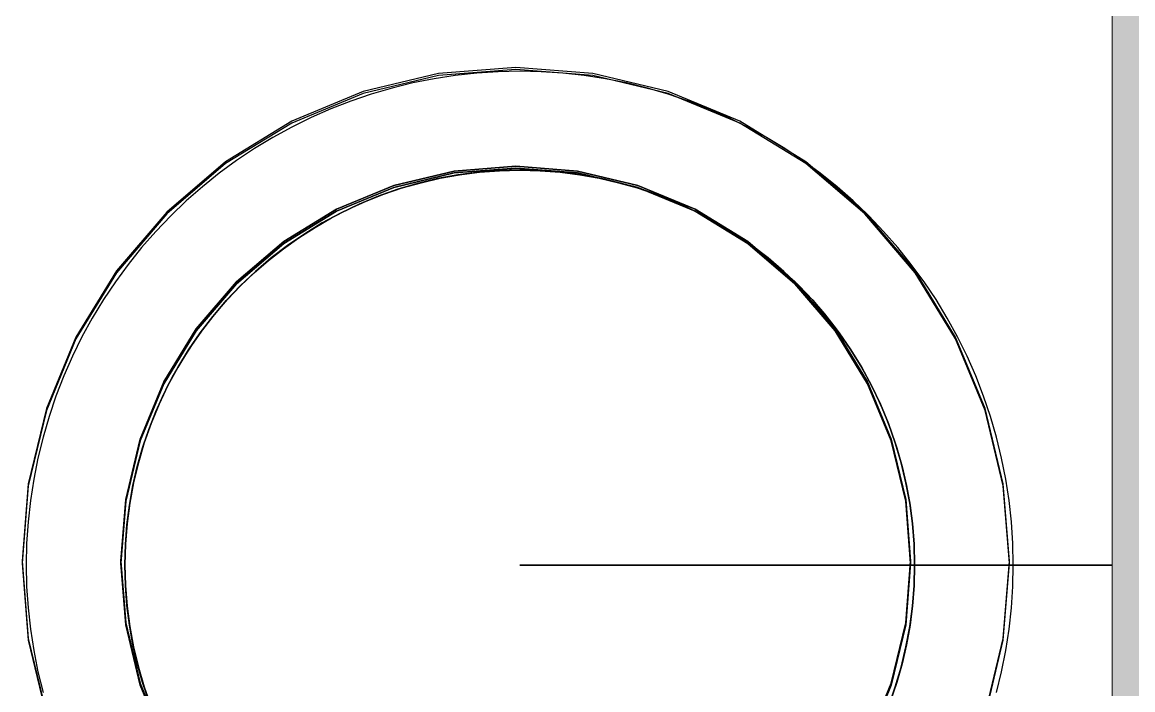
# Model space of a CAD drawing. Header units: millimetres. Extents: x 0 to 59350, y 0 to 29700.
# Drawn here: x 18325.2 to 18381.5, y 18756.8 to 18790.6 of the extents above; entities that cross this region are included whole.
import ezdxf

# ---------------------------------------------------------------- set-up
doc = ezdxf.new("R2010")
doc.units = ezdxf.units.MM
doc.linetypes.add('PUNKT2_S9', pattern=[1, 0, -1])
doc.layers.add('Slab', color=7, linetype='Continuous', lineweight=50)
doc.layers.add('Standard', color=7, linetype='Continuous', lineweight=25)

msp = doc.modelspace()

# ---------------------------------------------------------------- hatches: boundary and pattern name
at = {"layer": 'Standard', "linetype": 'PUNKT2_S9', "lineweight": 18}
h = msp.add_hatch(color=59, dxfattribs=at)
h.paths.add_polyline_path([(18430.408, 15643.116), (18430.408, 16413.116), (18380.408, 16413.116), (18380.408, 15643.116)])
h.paths.add_polyline_path([(18430.408, 17168.116), (18430.408, 17953.116), (18380.408, 17953.116), (18380.408, 17168.116)])
h.paths.add_polyline_path([(18380.408, 18988.116), (18380.408, 18493.116), (18430.408, 18493.116), (18430.408, 18988.116)])
h.paths.add_polyline_path([(18380.408, 16898.116), (18380.408, 16683.116), (18430.408, 16683.116), (18430.408, 16898.116)])

# ---------------------------------------------------------------- linework, layer by layer
at = {"layer": 'Slab', "color": 7, "linetype": 'Continuous', "lineweight": -3}
for p, q in [((18350.207, 18788.32), (18346.296, 18788.012)), ((18350.207, 18788.32), (18346.296, 18788.012)), ((18350.207, 18788.225), (18346.296, 18787.917)), ((18350.207, 18788.225), (18346.296, 18787.917)), ((18349.318, 18788.106), (18348.229, 18788.035)), ((18349.318, 18788.106), (18348.229, 18788.035)), ((18349.318, 18788.106), (18348.229, 18788.035)), ((18349.318, 18788.106), (18348.229, 18788.035)), ((18350.408, 18788.13), (18349.318, 18788.106)), ((18350.408, 18788.13), (18349.318, 18788.106)), ((18350.408, 18788.13), (18349.318, 18788.106)), ((18350.408, 18788.13), (18349.318, 18788.106)), ((18354.117, 18788.012), (18350.207, 18788.32)), ((18354.117, 18788.012), (18350.207, 18788.32)), ((18354.117, 18787.917), (18350.207, 18788.225)), ((18354.117, 18787.917), (18350.207, 18788.225)), ((18351.498, 18788.106), (18350.408, 18788.13)), ((18351.498, 18788.106), (18350.408, 18788.13)), ((18351.498, 18788.106), (18350.408, 18788.13)), ((18351.498, 18788.106), (18350.408, 18788.13)), ((18352.587, 18788.035), (18351.498, 18788.106)), ((18352.587, 18788.035), (18351.498, 18788.106)), ((18352.587, 18788.035), (18351.498, 18788.106)), ((18352.587, 18788.035), (18351.498, 18788.106)), ((18346.296, 18788.012), (18342.481, 18787.096)), ((18346.296, 18788.012), (18342.481, 18787.096)), ((18346.296, 18787.917), (18342.481, 18787.001)), ((18346.296, 18787.917), (18342.481, 18787.001)), ((18344.997, 18787.537), (18343.938, 18787.278)), ((18344.997, 18787.537), (18343.938, 18787.278)), ((18344.997, 18787.537), (18343.938, 18787.278)), ((18344.997, 18787.537), (18343.938, 18787.278)), ((18346.067, 18787.75), (18344.997, 18787.537)), ((18346.067, 18787.75), (18344.997, 18787.537)), ((18346.067, 18787.75), (18344.997, 18787.537)), ((18346.067, 18787.75), (18344.997, 18787.537)), ((18347.145, 18787.916), (18346.067, 18787.75)), ((18347.145, 18787.916), (18346.067, 18787.75)), ((18347.145, 18787.916), (18346.067, 18787.75)), ((18347.145, 18787.916), (18346.067, 18787.75)), ((18348.229, 18788.035), (18347.145, 18787.916)), ((18348.229, 18788.035), (18347.145, 18787.916)), ((18348.229, 18788.035), (18347.145, 18787.916)), ((18348.229, 18788.035), (18347.145, 18787.916)), ((18353.671, 18787.916), (18352.587, 18788.035)), ((18353.671, 18787.916), (18352.587, 18788.035)), ((18353.671, 18787.916), (18352.587, 18788.035)), ((18353.671, 18787.916), (18352.587, 18788.035)), ((18354.749, 18787.75), (18353.671, 18787.916)), ((18354.749, 18787.75), (18353.671, 18787.916)), ((18354.749, 18787.75), (18353.671, 18787.916)), ((18354.749, 18787.75), (18353.671, 18787.916)), ((18357.932, 18787.096), (18354.117, 18788.012)), ((18357.932, 18787.096), (18354.117, 18788.012)), ((18357.932, 18787.001), (18354.117, 18787.917)), ((18357.932, 18787.001), (18354.117, 18787.917)), ((18355.819, 18787.537), (18354.749, 18787.75)), ((18355.819, 18787.537), (18354.749, 18787.75)), ((18355.819, 18787.537), (18354.749, 18787.75)), ((18355.819, 18787.537), (18354.749, 18787.75)), ((18356.878, 18787.278), (18355.819, 18787.537)), ((18356.878, 18787.278), (18355.819, 18787.537)), ((18356.878, 18787.278), (18355.819, 18787.537)), ((18356.878, 18787.278), (18355.819, 18787.537)), ((18342.481, 18787.096), (18338.857, 18785.595)), ((18342.481, 18787.096), (18338.857, 18785.595)), ((18342.481, 18787.001), (18338.857, 18785.5)), ((18342.481, 18787.001), (18338.857, 18785.5)), ((18343.938, 18787.278), (18342.89, 18786.973)), ((18343.938, 18787.278), (18342.89, 18786.973)), ((18343.938, 18787.278), (18342.89, 18786.973)), ((18343.938, 18787.278), (18342.89, 18786.973)), ((18357.926, 18786.973), (18356.878, 18787.278)), ((18357.926, 18786.973), (18356.878, 18787.278)), ((18357.926, 18786.973), (18356.878, 18787.278)), ((18357.926, 18786.973), (18356.878, 18787.278)), ((18361.556, 18785.595), (18357.932, 18787.096)), ((18361.556, 18785.595), (18357.932, 18787.096)), ((18361.556, 18785.5), (18357.932, 18787.001)), ((18361.556, 18785.5), (18357.932, 18787.001)), ((18341.857, 18786.622), (18340.841, 18786.227)), ((18341.857, 18786.622), (18340.841, 18786.227)), ((18341.857, 18786.622), (18340.841, 18786.227)), ((18341.857, 18786.622), (18340.841, 18786.227)), ((18342.89, 18786.973), (18341.857, 18786.622)), ((18342.89, 18786.973), (18341.857, 18786.622)), ((18342.89, 18786.973), (18341.857, 18786.622)), ((18342.89, 18786.973), (18341.857, 18786.622)), ((18358.959, 18786.622), (18357.926, 18786.973)), ((18358.959, 18786.622), (18357.926, 18786.973)), ((18358.959, 18786.622), (18357.926, 18786.973)), ((18358.959, 18786.622), (18357.926, 18786.973)), ((18359.975, 18786.227), (18358.959, 18786.622)), ((18359.975, 18786.227), (18358.959, 18786.622)), ((18359.975, 18786.227), (18358.959, 18786.622)), ((18359.975, 18786.227), (18358.959, 18786.622)), ((18340.841, 18786.227), (18339.843, 18785.788)), ((18340.841, 18786.227), (18339.843, 18785.788)), ((18340.841, 18786.227), (18339.843, 18785.788)), ((18340.841, 18786.227), (18339.843, 18785.788)), ((18360.973, 18785.788), (18359.975, 18786.227)), ((18360.973, 18785.788), (18359.975, 18786.227)), ((18360.973, 18785.788), (18359.975, 18786.227)), ((18360.973, 18785.788), (18359.975, 18786.227)), ((18338.857, 18785.595), (18335.512, 18783.545)), ((18338.857, 18785.595), (18335.512, 18783.545)), ((18338.857, 18785.5), (18335.512, 18783.45)), ((18338.857, 18785.5), (18335.512, 18783.45)), ((18338.864, 18785.305), (18337.908, 18784.781)), ((18338.864, 18785.305), (18337.908, 18784.781)), ((18338.864, 18785.305), (18337.908, 18784.781)), ((18338.864, 18785.305), (18337.908, 18784.781)), ((18339.843, 18785.788), (18338.864, 18785.305)), ((18339.843, 18785.788), (18338.864, 18785.305)), ((18339.843, 18785.788), (18338.864, 18785.305)), ((18339.843, 18785.788), (18338.864, 18785.305)), ((18361.952, 18785.305), (18360.973, 18785.788)), ((18361.952, 18785.305), (18360.973, 18785.788)), ((18361.952, 18785.305), (18360.973, 18785.788)), ((18361.952, 18785.305), (18360.973, 18785.788)), ((18364.901, 18783.545), (18361.556, 18785.595)), ((18364.901, 18783.545), (18361.556, 18785.595)), ((18364.901, 18783.45), (18361.556, 18785.5)), ((18364.901, 18783.45), (18361.556, 18785.5)), ((18362.908, 18784.781), (18361.952, 18785.305)), ((18362.908, 18784.781), (18361.952, 18785.305)), ((18362.908, 18784.781), (18361.952, 18785.305)), ((18362.908, 18784.781), (18361.952, 18785.305)), ((18337.908, 18784.781), (18336.976, 18784.215)), ((18337.908, 18784.781), (18336.976, 18784.215)), ((18337.908, 18784.781), (18336.976, 18784.215)), ((18337.908, 18784.781), (18336.976, 18784.215)), ((18363.84, 18784.215), (18362.908, 18784.781)), ((18363.84, 18784.215), (18362.908, 18784.781)), ((18363.84, 18784.215), (18362.908, 18784.781)), ((18363.84, 18784.215), (18362.908, 18784.781)), ((18336.976, 18784.215), (18336.069, 18783.609)), ((18336.976, 18784.215), (18336.069, 18783.609)), ((18336.976, 18784.215), (18336.069, 18783.609)), ((18336.976, 18784.215), (18336.069, 18783.609)), ((18364.747, 18783.609), (18363.84, 18784.215)), ((18364.747, 18783.609), (18363.84, 18784.215)), ((18364.747, 18783.609), (18363.84, 18784.215)), ((18364.747, 18783.609), (18363.84, 18784.215)), ((18336.069, 18783.609), (18335.189, 18782.964)), ((18336.069, 18783.609), (18335.189, 18782.964)), ((18336.069, 18783.609), (18335.189, 18782.964)), ((18336.069, 18783.609), (18335.189, 18782.964)), ((18365.627, 18782.964), (18364.747, 18783.609)), ((18365.627, 18782.964), (18364.747, 18783.609)), ((18365.627, 18782.964), (18364.747, 18783.609)), ((18365.627, 18782.964), (18364.747, 18783.609)), ((18335.512, 18783.545), (18332.529, 18780.997)), ((18335.512, 18783.545), (18332.529, 18780.997)), ((18335.512, 18783.45), (18332.529, 18780.903)), ((18335.512, 18783.45), (18332.529, 18780.903)), ((18344.026, 18782.341), (18347.078, 18783.074)), ((18347.078, 18783.074), (18344.026, 18782.341)), ((18347.078, 18783.074), (18350.207, 18783.32)), ((18350.207, 18783.32), (18347.078, 18783.074)), ((18347.078, 18782.979), (18350.207, 18783.225)), ((18350.207, 18783.225), (18347.078, 18782.979)), ((18348.317, 18783.02), (18349.361, 18783.102)), ((18349.361, 18783.102), (18348.317, 18783.02)), ((18349.361, 18783.102), (18348.317, 18783.02)), ((18348.317, 18783.02), (18349.361, 18783.102)), ((18349.361, 18783.102), (18348.317, 18783.02)), ((18348.317, 18783.02), (18349.361, 18783.102)), ((18349.361, 18783.102), (18350.408, 18783.13)), ((18350.408, 18783.13), (18349.361, 18783.102)), ((18350.408, 18783.13), (18349.361, 18783.102)), ((18349.361, 18783.102), (18350.408, 18783.13)), ((18350.408, 18783.13), (18349.361, 18783.102)), ((18349.361, 18783.102), (18350.408, 18783.13)), ((18350.207, 18783.32), (18353.335, 18783.074)), ((18353.335, 18783.074), (18350.207, 18783.32)), ((18350.207, 18783.225), (18353.335, 18782.979)), ((18353.335, 18782.979), (18350.207, 18783.225)), ((18350.408, 18783.13), (18351.455, 18783.102)), ((18351.455, 18783.102), (18350.408, 18783.13)), ((18351.455, 18783.102), (18350.408, 18783.13)), ((18350.408, 18783.13), (18351.455, 18783.102)), ((18351.455, 18783.102), (18350.408, 18783.13)), ((18350.408, 18783.13), (18351.455, 18783.102)), ((18351.455, 18783.102), (18352.499, 18783.02)), ((18352.499, 18783.02), (18351.455, 18783.102)), ((18352.499, 18783.02), (18351.455, 18783.102)), ((18351.455, 18783.102), (18352.499, 18783.02)), ((18352.499, 18783.02), (18351.455, 18783.102)), ((18351.455, 18783.102), (18352.499, 18783.02)), ((18353.335, 18783.074), (18356.387, 18782.341)), ((18356.387, 18782.341), (18353.335, 18783.074)), ((18367.884, 18780.997), (18364.901, 18783.545)), ((18367.884, 18780.997), (18364.901, 18783.545)), ((18367.884, 18780.903), (18364.901, 18783.45)), ((18367.884, 18780.903), (18364.901, 18783.45)), ((18335.189, 18782.964), (18334.338, 18782.281)), ((18335.189, 18782.964), (18334.338, 18782.281)), ((18335.189, 18782.964), (18334.338, 18782.281)), ((18335.189, 18782.964), (18334.338, 18782.281)), ((18344.026, 18782.246), (18347.078, 18782.979)), ((18347.078, 18782.979), (18344.026, 18782.246)), ((18345.232, 18782.448), (18346.25, 18782.693)), ((18346.25, 18782.693), (18345.232, 18782.448)), ((18346.25, 18782.693), (18345.232, 18782.448)), ((18345.232, 18782.448), (18346.25, 18782.693)), ((18346.25, 18782.693), (18345.232, 18782.448)), ((18345.232, 18782.448), (18346.25, 18782.693)), ((18346.25, 18782.693), (18347.279, 18782.884)), ((18347.279, 18782.884), (18346.25, 18782.693)), ((18347.279, 18782.884), (18346.25, 18782.693)), ((18346.25, 18782.693), (18347.279, 18782.884)), ((18347.279, 18782.884), (18346.25, 18782.693)), ((18346.25, 18782.693), (18347.279, 18782.884)), ((18347.279, 18782.884), (18348.317, 18783.02)), ((18348.317, 18783.02), (18347.279, 18782.884)), ((18348.317, 18783.02), (18347.279, 18782.884)), ((18347.279, 18782.884), (18348.317, 18783.02)), ((18348.317, 18783.02), (18347.279, 18782.884)), ((18347.279, 18782.884), (18348.317, 18783.02)), ((18352.499, 18783.02), (18353.537, 18782.884)), ((18353.537, 18782.884), (18352.499, 18783.02)), ((18353.537, 18782.884), (18352.499, 18783.02)), ((18352.499, 18783.02), (18353.537, 18782.884)), ((18353.537, 18782.884), (18352.499, 18783.02)), ((18352.499, 18783.02), (18353.537, 18782.884)), ((18353.335, 18782.979), (18356.387, 18782.246)), ((18356.387, 18782.246), (18353.335, 18782.979)), ((18353.537, 18782.884), (18354.566, 18782.693)), ((18354.566, 18782.693), (18353.537, 18782.884)), ((18354.566, 18782.693), (18353.537, 18782.884)), ((18353.537, 18782.884), (18354.566, 18782.693)), ((18354.566, 18782.693), (18353.537, 18782.884)), ((18353.537, 18782.884), (18354.566, 18782.693)), ((18354.566, 18782.693), (18355.584, 18782.448)), ((18355.584, 18782.448), (18354.566, 18782.693)), ((18355.584, 18782.448), (18354.566, 18782.693)), ((18354.566, 18782.693), (18355.584, 18782.448)), ((18355.584, 18782.448), (18354.566, 18782.693)), ((18354.566, 18782.693), (18355.584, 18782.448)), ((18366.478, 18782.281), (18365.627, 18782.964)), ((18366.478, 18782.281), (18365.627, 18782.964)), ((18366.478, 18782.281), (18365.627, 18782.964)), ((18366.478, 18782.281), (18365.627, 18782.964)), ((18334.338, 18782.281), (18333.518, 18781.562)), ((18334.338, 18782.281), (18333.518, 18781.562)), ((18334.338, 18782.281), (18333.518, 18781.562)), ((18334.338, 18782.281), (18333.518, 18781.562)), ((18341.127, 18781.14), (18344.026, 18782.341)), ((18344.026, 18782.341), (18341.127, 18781.14)), ((18341.127, 18781.045), (18344.026, 18782.246)), ((18344.026, 18782.246), (18341.127, 18781.045)), ((18343.241, 18781.802), (18344.228, 18782.151)), ((18344.228, 18782.151), (18343.241, 18781.802)), ((18344.228, 18782.151), (18343.241, 18781.802)), ((18343.241, 18781.802), (18344.228, 18782.151)), ((18344.228, 18782.151), (18343.241, 18781.802)), ((18343.241, 18781.802), (18344.228, 18782.151)), ((18344.228, 18782.151), (18345.232, 18782.448)), ((18345.232, 18782.448), (18344.228, 18782.151)), ((18345.232, 18782.448), (18344.228, 18782.151)), ((18344.228, 18782.151), (18345.232, 18782.448)), ((18345.232, 18782.448), (18344.228, 18782.151)), ((18344.228, 18782.151), (18345.232, 18782.448)), ((18355.584, 18782.448), (18356.588, 18782.151)), ((18356.588, 18782.151), (18355.584, 18782.448)), ((18356.588, 18782.151), (18355.584, 18782.448)), ((18355.584, 18782.448), (18356.588, 18782.151)), ((18356.588, 18782.151), (18355.584, 18782.448)), ((18355.584, 18782.448), (18356.588, 18782.151)), ((18356.387, 18782.341), (18359.286, 18781.14)), ((18359.286, 18781.14), (18356.387, 18782.341)), ((18356.387, 18782.246), (18359.286, 18781.045)), ((18359.286, 18781.045), (18356.387, 18782.246)), ((18356.588, 18782.151), (18357.575, 18781.802)), ((18357.575, 18781.802), (18356.588, 18782.151)), ((18357.575, 18781.802), (18356.588, 18782.151)), ((18356.588, 18782.151), (18357.575, 18781.802)), ((18357.575, 18781.802), (18356.588, 18782.151)), ((18356.588, 18782.151), (18357.575, 18781.802)), ((18367.298, 18781.562), (18366.478, 18782.281)), ((18367.298, 18781.562), (18366.478, 18782.281)), ((18367.298, 18781.562), (18366.478, 18782.281)), ((18367.298, 18781.562), (18366.478, 18782.281)), ((18333.518, 18781.562), (18332.73, 18780.808)), ((18333.518, 18781.562), (18332.73, 18780.808)), ((18333.518, 18781.562), (18332.73, 18780.808)), ((18333.518, 18781.562), (18332.73, 18780.808)), ((18341.328, 18780.95), (18342.273, 18781.401)), ((18342.273, 18781.401), (18341.328, 18780.95)), ((18342.273, 18781.401), (18341.328, 18780.95)), ((18341.328, 18780.95), (18342.273, 18781.401)), ((18342.273, 18781.401), (18341.328, 18780.95)), ((18341.328, 18780.95), (18342.273, 18781.401)), ((18342.273, 18781.401), (18343.241, 18781.802)), ((18343.241, 18781.802), (18342.273, 18781.401)), ((18343.241, 18781.802), (18342.273, 18781.401)), ((18342.273, 18781.401), (18343.241, 18781.802)), ((18343.241, 18781.802), (18342.273, 18781.401)), ((18342.273, 18781.401), (18343.241, 18781.802)), ((18357.575, 18781.802), (18358.543, 18781.401)), ((18358.543, 18781.401), (18357.575, 18781.802)), ((18358.543, 18781.401), (18357.575, 18781.802)), ((18357.575, 18781.802), (18358.543, 18781.401)), ((18358.543, 18781.401), (18357.575, 18781.802)), ((18357.575, 18781.802), (18358.543, 18781.401)), ((18358.543, 18781.401), (18359.488, 18780.95)), ((18359.488, 18780.95), (18358.543, 18781.401)), ((18359.488, 18780.95), (18358.543, 18781.401)), ((18358.543, 18781.401), (18359.488, 18780.95)), ((18359.488, 18780.95), (18358.543, 18781.401)), ((18358.543, 18781.401), (18359.488, 18780.95)), ((18368.086, 18780.808), (18367.298, 18781.562)), ((18368.086, 18780.808), (18367.298, 18781.562)), ((18368.086, 18780.808), (18367.298, 18781.562)), ((18368.086, 18780.808), (18367.298, 18781.562)), ((18332.529, 18780.997), (18329.981, 18778.014)), ((18332.529, 18780.997), (18329.981, 18778.014)), ((18332.529, 18780.903), (18329.981, 18777.92)), ((18332.529, 18780.903), (18329.981, 18777.92)), ((18332.73, 18780.808), (18331.976, 18780.02)), ((18332.73, 18780.808), (18331.976, 18780.02)), ((18332.73, 18780.808), (18331.976, 18780.02)), ((18332.73, 18780.808), (18331.976, 18780.02)), ((18338.451, 18779.5), (18341.127, 18781.14)), ((18341.127, 18781.14), (18338.451, 18779.5)), ((18338.451, 18779.405), (18341.127, 18781.045)), ((18341.127, 18781.045), (18338.451, 18779.405)), ((18340.408, 18780.45), (18341.328, 18780.95)), ((18341.328, 18780.95), (18340.408, 18780.45)), ((18341.328, 18780.95), (18340.408, 18780.45)), ((18340.408, 18780.45), (18341.328, 18780.95)), ((18341.328, 18780.95), (18340.408, 18780.45)), ((18340.408, 18780.45), (18341.328, 18780.95)), ((18359.286, 18781.14), (18361.962, 18779.5)), ((18361.962, 18779.5), (18359.286, 18781.14)), ((18359.286, 18781.045), (18361.962, 18779.405)), ((18361.962, 18779.405), (18359.286, 18781.045)), ((18359.488, 18780.95), (18360.408, 18780.45)), ((18360.408, 18780.45), (18359.488, 18780.95)), ((18360.408, 18780.45), (18359.488, 18780.95)), ((18359.488, 18780.95), (18360.408, 18780.45)), ((18360.408, 18780.45), (18359.488, 18780.95)), ((18359.488, 18780.95), (18360.408, 18780.45)), ((18370.432, 18778.014), (18367.884, 18780.997)), ((18370.432, 18778.014), (18367.884, 18780.997)), ((18370.432, 18777.92), (18367.884, 18780.903)), ((18370.432, 18777.92), (18367.884, 18780.903)), ((18368.84, 18780.02), (18368.086, 18780.808)), ((18368.84, 18780.02), (18368.086, 18780.808)), ((18368.84, 18780.02), (18368.086, 18780.808)), ((18368.84, 18780.02), (18368.086, 18780.808)), ((18339.515, 18779.903), (18340.408, 18780.45)), ((18340.408, 18780.45), (18339.515, 18779.903)), ((18340.408, 18780.45), (18339.515, 18779.903)), ((18339.515, 18779.903), (18340.408, 18780.45)), ((18340.408, 18780.45), (18339.515, 18779.903)), ((18339.515, 18779.903), (18340.408, 18780.45)), ((18360.408, 18780.45), (18361.301, 18779.903)), ((18361.301, 18779.903), (18360.408, 18780.45)), ((18361.301, 18779.903), (18360.408, 18780.45)), ((18360.408, 18780.45), (18361.301, 18779.903)), ((18361.301, 18779.903), (18360.408, 18780.45)), ((18360.408, 18780.45), (18361.301, 18779.903)), ((18331.976, 18780.02), (18331.257, 18779.2)), ((18331.976, 18780.02), (18331.257, 18779.2)), ((18331.976, 18780.02), (18331.257, 18779.2)), ((18331.976, 18780.02), (18331.257, 18779.2)), ((18338.652, 18779.31), (18339.515, 18779.903)), ((18339.515, 18779.903), (18338.652, 18779.31)), ((18339.515, 18779.903), (18338.652, 18779.31)), ((18338.652, 18779.31), (18339.515, 18779.903)), ((18339.515, 18779.903), (18338.652, 18779.31)), ((18338.652, 18779.31), (18339.515, 18779.903)), ((18361.301, 18779.903), (18362.164, 18779.31)), ((18362.164, 18779.31), (18361.301, 18779.903)), ((18362.164, 18779.31), (18361.301, 18779.903)), ((18361.301, 18779.903), (18362.164, 18779.31)), ((18362.164, 18779.31), (18361.301, 18779.903)), ((18361.301, 18779.903), (18362.164, 18779.31)), ((18369.559, 18779.2), (18368.84, 18780.02)), ((18369.559, 18779.2), (18368.84, 18780.02)), ((18369.559, 18779.2), (18368.84, 18780.02)), ((18369.559, 18779.2), (18368.84, 18780.02)), ((18331.257, 18779.2), (18330.574, 18778.349)), ((18331.257, 18779.2), (18330.574, 18778.349)), ((18331.257, 18779.2), (18330.574, 18778.349)), ((18331.257, 18779.2), (18330.574, 18778.349)), ((18336.064, 18777.462), (18338.451, 18779.5)), ((18338.451, 18779.5), (18336.064, 18777.462)), ((18336.064, 18777.367), (18338.451, 18779.405)), ((18338.451, 18779.405), (18336.064, 18777.367)), ((18337.822, 18778.673), (18338.652, 18779.31)), ((18338.652, 18779.31), (18337.822, 18778.673)), ((18338.652, 18779.31), (18337.822, 18778.673)), ((18337.822, 18778.673), (18338.652, 18779.31)), ((18338.652, 18779.31), (18337.822, 18778.673)), ((18337.822, 18778.673), (18338.652, 18779.31)), ((18361.962, 18779.5), (18364.349, 18777.462)), ((18364.349, 18777.462), (18361.962, 18779.5)), ((18361.962, 18779.405), (18364.349, 18777.367)), ((18364.349, 18777.367), (18361.962, 18779.405)), ((18362.164, 18779.31), (18362.994, 18778.673)), ((18362.994, 18778.673), (18362.164, 18779.31)), ((18362.994, 18778.673), (18362.164, 18779.31)), ((18362.164, 18779.31), (18362.994, 18778.673)), ((18362.994, 18778.673), (18362.164, 18779.31)), ((18362.164, 18779.31), (18362.994, 18778.673)), ((18370.242, 18778.349), (18369.559, 18779.2)), ((18370.242, 18778.349), (18369.559, 18779.2)), ((18370.242, 18778.349), (18369.559, 18779.2)), ((18370.242, 18778.349), (18369.559, 18779.2)), ((18337.025, 18777.993), (18337.822, 18778.673)), ((18337.822, 18778.673), (18337.025, 18777.993)), ((18337.822, 18778.673), (18337.025, 18777.993)), ((18337.025, 18777.993), (18337.822, 18778.673)), ((18337.822, 18778.673), (18337.025, 18777.993)), ((18337.025, 18777.993), (18337.822, 18778.673)), ((18362.994, 18778.673), (18363.791, 18777.993)), ((18363.791, 18777.993), (18362.994, 18778.673)), ((18363.791, 18777.993), (18362.994, 18778.673)), ((18362.994, 18778.673), (18363.791, 18777.993)), ((18363.791, 18777.993), (18362.994, 18778.673)), ((18362.994, 18778.673), (18363.791, 18777.993)), ((18329.981, 18778.014), (18327.931, 18774.67)), ((18329.981, 18778.014), (18327.931, 18774.67)), ((18330.574, 18778.349), (18329.929, 18777.469)), ((18330.574, 18778.349), (18329.929, 18777.469)), ((18330.574, 18778.349), (18329.929, 18777.469)), ((18330.574, 18778.349), (18329.929, 18777.469)), ((18336.266, 18777.272), (18337.025, 18777.993)), ((18337.025, 18777.993), (18336.266, 18777.272)), ((18337.025, 18777.993), (18336.266, 18777.272)), ((18336.266, 18777.272), (18337.025, 18777.993)), ((18337.025, 18777.993), (18336.266, 18777.272)), ((18336.266, 18777.272), (18337.025, 18777.993)), ((18363.791, 18777.993), (18364.55, 18777.272)), ((18364.55, 18777.272), (18363.791, 18777.993)), ((18364.55, 18777.272), (18363.791, 18777.993)), ((18363.791, 18777.993), (18364.55, 18777.272)), ((18364.55, 18777.272), (18363.791, 18777.993)), ((18363.791, 18777.993), (18364.55, 18777.272)), ((18370.887, 18777.469), (18370.242, 18778.349)), ((18370.887, 18777.469), (18370.242, 18778.349)), ((18370.887, 18777.469), (18370.242, 18778.349)), ((18370.887, 18777.469), (18370.242, 18778.349)), ((18372.482, 18774.67), (18370.432, 18778.014)), ((18372.482, 18774.67), (18370.432, 18778.014)), ((18329.981, 18777.92), (18327.931, 18774.575)), ((18329.981, 18777.92), (18327.931, 18774.575)), ((18329.929, 18777.469), (18329.323, 18776.562)), ((18329.929, 18777.469), (18329.323, 18776.562)), ((18329.929, 18777.469), (18329.323, 18776.562)), ((18329.929, 18777.469), (18329.323, 18776.562)), ((18334.026, 18775.076), (18336.064, 18777.462)), ((18336.064, 18777.462), (18334.026, 18775.076)), ((18364.349, 18777.462), (18366.387, 18775.076)), ((18366.387, 18775.076), (18364.349, 18777.462)), ((18372.482, 18774.575), (18370.432, 18777.92)), ((18372.482, 18774.575), (18370.432, 18777.92)), ((18371.493, 18776.562), (18370.887, 18777.469)), ((18371.493, 18776.562), (18370.887, 18777.469)), ((18371.493, 18776.562), (18370.887, 18777.469)), ((18371.493, 18776.562), (18370.887, 18777.469)), ((18334.026, 18774.981), (18336.064, 18777.367)), ((18336.064, 18777.367), (18334.026, 18774.981)), ((18335.545, 18776.513), (18336.266, 18777.272)), ((18336.266, 18777.272), (18335.545, 18776.513)), ((18336.266, 18777.272), (18335.545, 18776.513)), ((18335.545, 18776.513), (18336.266, 18777.272)), ((18336.266, 18777.272), (18335.545, 18776.513)), ((18335.545, 18776.513), (18336.266, 18777.272)), ((18364.349, 18777.367), (18366.387, 18774.981)), ((18366.387, 18774.981), (18364.349, 18777.367)), ((18364.55, 18777.272), (18365.271, 18776.513)), ((18365.271, 18776.513), (18364.55, 18777.272)), ((18365.271, 18776.513), (18364.55, 18777.272)), ((18364.55, 18777.272), (18365.271, 18776.513)), ((18365.271, 18776.513), (18364.55, 18777.272)), ((18364.55, 18777.272), (18365.271, 18776.513)), ((18329.323, 18776.562), (18328.757, 18775.63)), ((18329.323, 18776.562), (18328.757, 18775.63)), ((18329.323, 18776.562), (18328.757, 18775.63)), ((18329.323, 18776.562), (18328.757, 18775.63)), ((18334.865, 18775.716), (18335.545, 18776.513)), ((18335.545, 18776.513), (18334.865, 18775.716)), ((18335.545, 18776.513), (18334.865, 18775.716)), ((18334.865, 18775.716), (18335.545, 18776.513)), ((18335.545, 18776.513), (18334.865, 18775.716)), ((18334.865, 18775.716), (18335.545, 18776.513)), ((18365.271, 18776.513), (18365.951, 18775.716)), ((18365.951, 18775.716), (18365.271, 18776.513)), ((18365.951, 18775.716), (18365.271, 18776.513)), ((18365.271, 18776.513), (18365.951, 18775.716)), ((18365.951, 18775.716), (18365.271, 18776.513)), ((18365.271, 18776.513), (18365.951, 18775.716)), ((18372.059, 18775.63), (18371.493, 18776.562)), ((18372.059, 18775.63), (18371.493, 18776.562)), ((18372.059, 18775.63), (18371.493, 18776.562)), ((18372.059, 18775.63), (18371.493, 18776.562)), ((18328.757, 18775.63), (18328.233, 18774.674)), ((18328.757, 18775.63), (18328.233, 18774.674)), ((18328.757, 18775.63), (18328.233, 18774.674)), ((18328.757, 18775.63), (18328.233, 18774.674)), ((18334.228, 18774.886), (18334.865, 18775.716)), ((18334.865, 18775.716), (18334.228, 18774.886)), ((18334.865, 18775.716), (18334.228, 18774.886)), ((18334.228, 18774.886), (18334.865, 18775.716)), ((18334.865, 18775.716), (18334.228, 18774.886)), ((18334.228, 18774.886), (18334.865, 18775.716)), ((18365.951, 18775.716), (18366.588, 18774.886)), ((18366.588, 18774.886), (18365.951, 18775.716)), ((18366.588, 18774.886), (18365.951, 18775.716)), ((18365.951, 18775.716), (18366.588, 18774.886)), ((18366.588, 18774.886), (18365.951, 18775.716)), ((18365.951, 18775.716), (18366.588, 18774.886)), ((18372.583, 18774.674), (18372.059, 18775.63)), ((18372.583, 18774.674), (18372.059, 18775.63)), ((18372.583, 18774.674), (18372.059, 18775.63)), ((18372.583, 18774.674), (18372.059, 18775.63)), ((18327.931, 18774.67), (18326.43, 18771.045)), ((18327.931, 18774.67), (18326.43, 18771.045)), ((18328.233, 18774.674), (18327.75, 18773.695)), ((18328.233, 18774.674), (18327.75, 18773.695)), ((18328.233, 18774.674), (18327.75, 18773.695)), ((18328.233, 18774.674), (18327.75, 18773.695)), ((18332.386, 18772.4), (18334.026, 18775.076)), ((18334.026, 18775.076), (18332.386, 18772.4)), ((18332.386, 18772.305), (18334.026, 18774.981)), ((18334.026, 18774.981), (18332.386, 18772.305)), ((18333.635, 18774.023), (18334.228, 18774.886)), ((18334.228, 18774.886), (18333.635, 18774.023)), ((18334.228, 18774.886), (18333.635, 18774.023)), ((18333.635, 18774.023), (18334.228, 18774.886)), ((18334.228, 18774.886), (18333.635, 18774.023)), ((18333.635, 18774.023), (18334.228, 18774.886)), ((18366.387, 18775.076), (18368.027, 18772.4)), ((18368.027, 18772.4), (18366.387, 18775.076)), ((18366.387, 18774.981), (18368.027, 18772.305)), ((18368.027, 18772.305), (18366.387, 18774.981)), ((18366.588, 18774.886), (18367.181, 18774.023)), ((18367.181, 18774.023), (18366.588, 18774.886)), ((18367.181, 18774.023), (18366.588, 18774.886)), ((18366.588, 18774.886), (18367.181, 18774.023)), ((18367.181, 18774.023), (18366.588, 18774.886)), ((18366.588, 18774.886), (18367.181, 18774.023)), ((18373.983, 18771.045), (18372.482, 18774.67)), ((18373.983, 18771.045), (18372.482, 18774.67)), ((18373.066, 18773.695), (18372.583, 18774.674)), ((18373.066, 18773.695), (18372.583, 18774.674)), ((18373.066, 18773.695), (18372.583, 18774.674)), ((18373.066, 18773.695), (18372.583, 18774.674)), ((18327.931, 18774.575), (18326.43, 18770.95)), ((18327.931, 18774.575), (18326.43, 18770.95)), ((18373.983, 18770.95), (18372.482, 18774.575)), ((18373.983, 18770.95), (18372.482, 18774.575)), ((18327.75, 18773.695), (18327.311, 18772.697)), ((18327.75, 18773.695), (18327.311, 18772.697)), ((18327.75, 18773.695), (18327.311, 18772.697)), ((18327.75, 18773.695), (18327.311, 18772.697)), ((18333.087, 18773.13), (18333.635, 18774.023)), ((18333.635, 18774.023), (18333.087, 18773.13)), ((18333.635, 18774.023), (18333.087, 18773.13)), ((18333.087, 18773.13), (18333.635, 18774.023)), ((18333.635, 18774.023), (18333.087, 18773.13)), ((18333.087, 18773.13), (18333.635, 18774.023)), ((18367.181, 18774.023), (18367.729, 18773.13)), ((18367.729, 18773.13), (18367.181, 18774.023)), ((18367.729, 18773.13), (18367.181, 18774.023)), ((18367.181, 18774.023), (18367.729, 18773.13)), ((18367.729, 18773.13), (18367.181, 18774.023)), ((18367.181, 18774.023), (18367.729, 18773.13)), ((18373.505, 18772.697), (18373.066, 18773.695)), ((18373.505, 18772.697), (18373.066, 18773.695)), ((18373.505, 18772.697), (18373.066, 18773.695)), ((18373.505, 18772.697), (18373.066, 18773.695)), ((18332.588, 18772.21), (18333.087, 18773.13)), ((18333.087, 18773.13), (18332.588, 18772.21)), ((18333.087, 18773.13), (18332.588, 18772.21)), ((18332.588, 18772.21), (18333.087, 18773.13)), ((18333.087, 18773.13), (18332.588, 18772.21)), ((18332.588, 18772.21), (18333.087, 18773.13)), ((18367.729, 18773.13), (18368.228, 18772.21)), ((18368.228, 18772.21), (18367.729, 18773.13)), ((18368.228, 18772.21), (18367.729, 18773.13)), ((18367.729, 18773.13), (18368.228, 18772.21)), ((18368.228, 18772.21), (18367.729, 18773.13)), ((18367.729, 18773.13), (18368.228, 18772.21)), ((18327.311, 18772.697), (18326.916, 18771.68)), ((18327.311, 18772.697), (18326.916, 18771.68)), ((18327.311, 18772.697), (18326.916, 18771.68)), ((18327.311, 18772.697), (18326.916, 18771.68)), ((18331.185, 18769.5), (18332.386, 18772.4)), ((18332.386, 18772.4), (18331.185, 18769.5)), ((18368.027, 18772.4), (18369.228, 18769.5)), ((18369.228, 18769.5), (18368.027, 18772.4)), ((18373.9, 18771.68), (18373.505, 18772.697)), ((18373.9, 18771.68), (18373.505, 18772.697)), ((18373.9, 18771.68), (18373.505, 18772.697)), ((18373.9, 18771.68), (18373.505, 18772.697)), ((18331.185, 18769.405), (18332.386, 18772.305)), ((18332.386, 18772.305), (18331.185, 18769.405)), ((18332.137, 18771.265), (18332.588, 18772.21)), ((18332.588, 18772.21), (18332.137, 18771.265)), ((18332.588, 18772.21), (18332.137, 18771.265)), ((18332.137, 18771.265), (18332.588, 18772.21)), ((18332.588, 18772.21), (18332.137, 18771.265)), ((18332.137, 18771.265), (18332.588, 18772.21)), ((18368.027, 18772.305), (18369.228, 18769.405)), ((18369.228, 18769.405), (18368.027, 18772.305)), ((18368.228, 18772.21), (18368.679, 18771.265)), ((18368.679, 18771.265), (18368.228, 18772.21)), ((18368.679, 18771.265), (18368.228, 18772.21)), ((18368.228, 18772.21), (18368.679, 18771.265)), ((18368.679, 18771.265), (18368.228, 18772.21)), ((18368.228, 18772.21), (18368.679, 18771.265)), ((18326.916, 18771.68), (18326.565, 18770.648)), ((18326.916, 18771.68), (18326.565, 18770.648)), ((18326.916, 18771.68), (18326.565, 18770.648)), ((18326.916, 18771.68), (18326.565, 18770.648)), ((18331.736, 18770.297), (18332.137, 18771.265)), ((18332.137, 18771.265), (18331.736, 18770.297)), ((18332.137, 18771.265), (18331.736, 18770.297)), ((18331.736, 18770.297), (18332.137, 18771.265)), ((18332.137, 18771.265), (18331.736, 18770.297)), ((18331.736, 18770.297), (18332.137, 18771.265)), ((18368.679, 18771.265), (18369.08, 18770.297)), ((18369.08, 18770.297), (18368.679, 18771.265)), ((18369.08, 18770.297), (18368.679, 18771.265)), ((18368.679, 18771.265), (18369.08, 18770.297)), ((18369.08, 18770.297), (18368.679, 18771.265)), ((18368.679, 18771.265), (18369.08, 18770.297)), ((18374.251, 18770.648), (18373.9, 18771.68)), ((18374.251, 18770.648), (18373.9, 18771.68)), ((18374.251, 18770.648), (18373.9, 18771.68)), ((18374.251, 18770.648), (18373.9, 18771.68)), ((18326.43, 18771.045), (18325.514, 18767.231)), ((18326.43, 18771.045), (18325.514, 18767.231)), ((18326.43, 18770.95), (18325.514, 18767.136)), ((18326.43, 18770.95), (18325.514, 18767.136)), ((18374.899, 18767.231), (18373.983, 18771.045)), ((18374.899, 18767.231), (18373.983, 18771.045)), ((18374.899, 18767.136), (18373.983, 18770.95)), ((18374.899, 18767.136), (18373.983, 18770.95)), ((18326.565, 18770.648), (18326.26, 18769.6)), ((18326.565, 18770.648), (18326.26, 18769.6)), ((18326.565, 18770.648), (18326.26, 18769.6)), ((18326.565, 18770.648), (18326.26, 18769.6)), ((18331.387, 18769.31), (18331.736, 18770.297)), ((18331.736, 18770.297), (18331.387, 18769.31)), ((18331.736, 18770.297), (18331.387, 18769.31)), ((18331.387, 18769.31), (18331.736, 18770.297)), ((18331.736, 18770.297), (18331.387, 18769.31)), ((18331.387, 18769.31), (18331.736, 18770.297)), ((18369.08, 18770.297), (18369.429, 18769.31)), ((18369.429, 18769.31), (18369.08, 18770.297)), ((18369.429, 18769.31), (18369.08, 18770.297)), ((18369.08, 18770.297), (18369.429, 18769.31)), ((18369.429, 18769.31), (18369.08, 18770.297)), ((18369.08, 18770.297), (18369.429, 18769.31)), ((18374.556, 18769.6), (18374.251, 18770.648)), ((18374.556, 18769.6), (18374.251, 18770.648)), ((18374.556, 18769.6), (18374.251, 18770.648)), ((18374.556, 18769.6), (18374.251, 18770.648)), ((18326.26, 18769.6), (18326.001, 18768.541)), ((18326.26, 18769.6), (18326.001, 18768.541)), ((18326.26, 18769.6), (18326.001, 18768.541)), ((18326.26, 18769.6), (18326.001, 18768.541)), ((18374.815, 18768.541), (18374.556, 18769.6)), ((18374.815, 18768.541), (18374.556, 18769.6)), ((18374.815, 18768.541), (18374.556, 18769.6)), ((18374.815, 18768.541), (18374.556, 18769.6)), ((18330.453, 18766.448), (18331.185, 18769.5)), ((18331.185, 18769.5), (18330.453, 18766.448)), ((18330.453, 18766.354), (18331.185, 18769.405)), ((18331.185, 18769.405), (18330.453, 18766.354)), ((18331.089, 18768.306), (18331.387, 18769.31)), ((18331.387, 18769.31), (18331.089, 18768.306)), ((18331.387, 18769.31), (18331.089, 18768.306)), ((18331.089, 18768.306), (18331.387, 18769.31)), ((18331.387, 18769.31), (18331.089, 18768.306)), ((18331.089, 18768.306), (18331.387, 18769.31)), ((18369.228, 18769.5), (18369.96, 18766.448)), ((18369.96, 18766.448), (18369.228, 18769.5)), ((18369.228, 18769.405), (18369.96, 18766.354)), ((18369.96, 18766.354), (18369.228, 18769.405)), ((18369.429, 18769.31), (18369.727, 18768.306)), ((18369.727, 18768.306), (18369.429, 18769.31)), ((18369.727, 18768.306), (18369.429, 18769.31)), ((18369.429, 18769.31), (18369.727, 18768.306)), ((18369.727, 18768.306), (18369.429, 18769.31)), ((18369.429, 18769.31), (18369.727, 18768.306)), ((18326.001, 18768.541), (18325.788, 18767.471)), ((18326.001, 18768.541), (18325.788, 18767.471)), ((18326.001, 18768.541), (18325.788, 18767.471)), ((18326.001, 18768.541), (18325.788, 18767.471)), ((18375.028, 18767.471), (18374.815, 18768.541)), ((18375.028, 18767.471), (18374.815, 18768.541)), ((18375.028, 18767.471), (18374.815, 18768.541)), ((18375.028, 18767.471), (18374.815, 18768.541)), ((18330.845, 18767.288), (18331.089, 18768.306)), ((18331.089, 18768.306), (18330.845, 18767.288)), ((18331.089, 18768.306), (18330.845, 18767.288)), ((18330.845, 18767.288), (18331.089, 18768.306)), ((18331.089, 18768.306), (18330.845, 18767.288)), ((18330.845, 18767.288), (18331.089, 18768.306)), ((18369.727, 18768.306), (18369.971, 18767.288)), ((18369.971, 18767.288), (18369.727, 18768.306)), ((18369.971, 18767.288), (18369.727, 18768.306)), ((18369.727, 18768.306), (18369.971, 18767.288)), ((18369.971, 18767.288), (18369.727, 18768.306)), ((18369.727, 18768.306), (18369.971, 18767.288)), ((18325.788, 18767.471), (18325.622, 18766.393)), ((18325.788, 18767.471), (18325.622, 18766.393)), ((18325.788, 18767.471), (18325.622, 18766.393)), ((18325.788, 18767.471), (18325.622, 18766.393)), ((18330.654, 18766.259), (18330.845, 18767.288)), ((18330.845, 18767.288), (18330.654, 18766.259)), ((18330.845, 18767.288), (18330.654, 18766.259)), ((18330.654, 18766.259), (18330.845, 18767.288)), ((18330.845, 18767.288), (18330.654, 18766.259)), ((18330.654, 18766.259), (18330.845, 18767.288)), ((18369.971, 18767.288), (18370.162, 18766.259)), ((18370.162, 18766.259), (18369.971, 18767.288)), ((18370.162, 18766.259), (18369.971, 18767.288)), ((18369.971, 18767.288), (18370.162, 18766.259)), ((18370.162, 18766.259), (18369.971, 18767.288)), ((18369.971, 18767.288), (18370.162, 18766.259)), ((18375.194, 18766.393), (18375.028, 18767.471)), ((18375.194, 18766.393), (18375.028, 18767.471)), ((18375.194, 18766.393), (18375.028, 18767.471)), ((18375.194, 18766.393), (18375.028, 18767.471)), ((18325.514, 18767.231), (18325.207, 18763.32)), ((18325.514, 18767.231), (18325.207, 18763.32)), ((18325.514, 18767.136), (18325.207, 18763.225)), ((18325.514, 18767.136), (18325.207, 18763.225)), ((18375.207, 18763.32), (18374.899, 18767.231)), ((18375.207, 18763.32), (18374.899, 18767.231)), ((18375.207, 18763.225), (18374.899, 18767.136)), ((18375.207, 18763.225), (18374.899, 18767.136)), ((18325.622, 18766.393), (18325.503, 18765.309)), ((18325.622, 18766.393), (18325.503, 18765.309)), ((18325.622, 18766.393), (18325.503, 18765.309)), ((18325.622, 18766.393), (18325.503, 18765.309)), ((18330.207, 18763.32), (18330.453, 18766.448)), ((18330.453, 18766.448), (18330.207, 18763.32)), ((18330.207, 18763.225), (18330.453, 18766.354)), ((18330.453, 18766.354), (18330.207, 18763.225)), ((18330.518, 18765.22), (18330.654, 18766.259)), ((18330.654, 18766.259), (18330.518, 18765.22)), ((18330.654, 18766.259), (18330.518, 18765.22)), ((18330.518, 18765.22), (18330.654, 18766.259)), ((18330.654, 18766.259), (18330.518, 18765.22)), ((18330.518, 18765.22), (18330.654, 18766.259)), ((18369.96, 18766.448), (18370.207, 18763.32)), ((18370.207, 18763.32), (18369.96, 18766.448)), ((18369.96, 18766.354), (18370.207, 18763.225)), ((18370.207, 18763.225), (18369.96, 18766.354)), ((18370.162, 18766.259), (18370.298, 18765.22)), ((18370.298, 18765.22), (18370.162, 18766.259)), ((18370.298, 18765.22), (18370.162, 18766.259)), ((18370.162, 18766.259), (18370.298, 18765.22)), ((18370.298, 18765.22), (18370.162, 18766.259)), ((18370.162, 18766.259), (18370.298, 18765.22)), ((18375.313, 18765.309), (18375.194, 18766.393)), ((18375.313, 18765.309), (18375.194, 18766.393)), ((18375.313, 18765.309), (18375.194, 18766.393)), ((18375.313, 18765.309), (18375.194, 18766.393)), ((18325.503, 18765.309), (18325.432, 18764.22)), ((18325.503, 18765.309), (18325.432, 18764.22)), ((18325.503, 18765.309), (18325.432, 18764.22)), ((18325.503, 18765.309), (18325.432, 18764.22)), ((18330.435, 18764.177), (18330.518, 18765.22)), ((18330.518, 18765.22), (18330.435, 18764.177)), ((18330.518, 18765.22), (18330.435, 18764.177)), ((18330.435, 18764.177), (18330.518, 18765.22)), ((18330.518, 18765.22), (18330.435, 18764.177)), ((18330.435, 18764.177), (18330.518, 18765.22)), ((18370.298, 18765.22), (18370.381, 18764.177)), ((18370.381, 18764.177), (18370.298, 18765.22)), ((18370.381, 18764.177), (18370.298, 18765.22)), ((18370.298, 18765.22), (18370.381, 18764.177)), ((18370.381, 18764.177), (18370.298, 18765.22)), ((18370.298, 18765.22), (18370.381, 18764.177)), ((18375.384, 18764.22), (18375.313, 18765.309)), ((18375.384, 18764.22), (18375.313, 18765.309)), ((18375.384, 18764.22), (18375.313, 18765.309)), ((18375.384, 18764.22), (18375.313, 18765.309)), ((18325.432, 18764.22), (18325.408, 18763.13)), ((18325.432, 18764.22), (18325.408, 18763.13)), ((18325.432, 18764.22), (18325.408, 18763.13)), ((18325.432, 18764.22), (18325.408, 18763.13)), ((18330.408, 18763.13), (18330.435, 18764.177)), ((18330.435, 18764.177), (18330.408, 18763.13)), ((18330.435, 18764.177), (18330.408, 18763.13)), ((18330.408, 18763.13), (18330.435, 18764.177)), ((18330.435, 18764.177), (18330.408, 18763.13)), ((18330.408, 18763.13), (18330.435, 18764.177)), ((18370.381, 18764.177), (18370.408, 18763.13)), ((18370.408, 18763.13), (18370.381, 18764.177)), ((18370.408, 18763.13), (18370.381, 18764.177)), ((18370.381, 18764.177), (18370.408, 18763.13)), ((18370.408, 18763.13), (18370.381, 18764.177)), ((18370.381, 18764.177), (18370.408, 18763.13)), ((18375.408, 18763.13), (18375.384, 18764.22)), ((18375.408, 18763.13), (18375.384, 18764.22)), ((18375.408, 18763.13), (18375.384, 18764.22)), ((18375.408, 18763.13), (18375.384, 18764.22)), ((18325.207, 18763.32), (18325.514, 18759.409)), ((18325.207, 18763.32), (18325.514, 18759.409)), ((18325.207, 18763.225), (18325.514, 18759.314)), ((18325.207, 18763.225), (18325.514, 18759.314)), ((18325.408, 18763.13), (18325.432, 18762.039)), ((18325.408, 18763.13), (18325.432, 18762.039)), ((18325.408, 18763.13), (18325.432, 18762.039)), ((18325.408, 18763.13), (18325.432, 18762.039)), ((18330.453, 18760.191), (18330.207, 18763.32)), ((18330.207, 18763.32), (18330.453, 18760.191)), ((18330.453, 18760.096), (18330.207, 18763.225)), ((18330.207, 18763.225), (18330.453, 18760.096)), ((18330.435, 18762.083), (18330.408, 18763.13)), ((18330.408, 18763.13), (18330.435, 18762.083)), ((18330.408, 18763.13), (18330.435, 18762.083)), ((18330.435, 18762.083), (18330.408, 18763.13)), ((18330.408, 18763.13), (18330.435, 18762.083)), ((18330.435, 18762.083), (18330.408, 18763.13)), ((18370.207, 18763.32), (18369.96, 18760.191)), ((18369.96, 18760.191), (18370.207, 18763.32)), ((18370.207, 18763.225), (18369.96, 18760.096)), ((18369.96, 18760.096), (18370.207, 18763.225)), ((18370.408, 18763.13), (18370.381, 18762.083)), ((18370.381, 18762.083), (18370.408, 18763.13)), ((18370.381, 18762.083), (18370.408, 18763.13)), ((18370.408, 18763.13), (18370.381, 18762.083)), ((18370.381, 18762.083), (18370.408, 18763.13)), ((18370.408, 18763.13), (18370.381, 18762.083)), ((18374.899, 18759.409), (18375.207, 18763.32)), ((18374.899, 18759.409), (18375.207, 18763.32)), ((18374.899, 18759.314), (18375.207, 18763.225)), ((18374.899, 18759.314), (18375.207, 18763.225)), ((18375.384, 18762.039), (18375.408, 18763.13)), ((18375.384, 18762.039), (18375.408, 18763.13)), ((18375.384, 18762.039), (18375.408, 18763.13)), ((18375.384, 18762.039), (18375.408, 18763.13)), ((18325.432, 18762.039), (18325.503, 18760.951)), ((18325.432, 18762.039), (18325.503, 18760.951)), ((18325.432, 18762.039), (18325.503, 18760.951)), ((18325.432, 18762.039), (18325.503, 18760.951)), ((18330.518, 18761.039), (18330.435, 18762.083)), ((18330.435, 18762.083), (18330.518, 18761.039)), ((18330.435, 18762.083), (18330.518, 18761.039)), ((18330.518, 18761.039), (18330.435, 18762.083)), ((18330.435, 18762.083), (18330.518, 18761.039)), ((18330.518, 18761.039), (18330.435, 18762.083)), ((18370.381, 18762.083), (18370.298, 18761.039)), ((18370.298, 18761.039), (18370.381, 18762.083)), ((18370.298, 18761.039), (18370.381, 18762.083)), ((18370.381, 18762.083), (18370.298, 18761.039)), ((18370.298, 18761.039), (18370.381, 18762.083)), ((18370.381, 18762.083), (18370.298, 18761.039)), ((18375.313, 18760.951), (18375.384, 18762.039)), ((18375.313, 18760.951), (18375.384, 18762.039)), ((18375.313, 18760.951), (18375.384, 18762.039)), ((18375.313, 18760.951), (18375.384, 18762.039)), ((18325.503, 18760.951), (18325.622, 18759.867)), ((18325.503, 18760.951), (18325.622, 18759.867)), ((18325.503, 18760.951), (18325.622, 18759.867)), ((18325.503, 18760.951), (18325.622, 18759.867)), ((18330.654, 18760.001), (18330.518, 18761.039)), ((18330.518, 18761.039), (18330.654, 18760.001)), ((18330.518, 18761.039), (18330.654, 18760.001)), ((18330.654, 18760.001), (18330.518, 18761.039)), ((18330.518, 18761.039), (18330.654, 18760.001)), ((18330.654, 18760.001), (18330.518, 18761.039)), ((18370.298, 18761.039), (18370.162, 18760.001)), ((18370.162, 18760.001), (18370.298, 18761.039)), ((18370.162, 18760.001), (18370.298, 18761.039)), ((18370.298, 18761.039), (18370.162, 18760.001)), ((18370.162, 18760.001), (18370.298, 18761.039)), ((18370.298, 18761.039), (18370.162, 18760.001)), ((18375.194, 18759.867), (18375.313, 18760.951)), ((18375.194, 18759.867), (18375.313, 18760.951)), ((18375.194, 18759.867), (18375.313, 18760.951)), ((18375.194, 18759.867), (18375.313, 18760.951)), ((18331.185, 18757.139), (18330.453, 18760.191)), ((18330.453, 18760.191), (18331.185, 18757.139)), ((18331.185, 18757.045), (18330.453, 18760.096)), ((18330.453, 18760.096), (18331.185, 18757.045)), ((18330.845, 18758.972), (18330.654, 18760.001)), ((18330.654, 18760.001), (18330.845, 18758.972)), ((18330.654, 18760.001), (18330.845, 18758.972)), ((18330.845, 18758.972), (18330.654, 18760.001)), ((18330.654, 18760.001), (18330.845, 18758.972)), ((18330.845, 18758.972), (18330.654, 18760.001)), ((18369.96, 18760.191), (18369.228, 18757.139)), ((18369.228, 18757.139), (18369.96, 18760.191)), ((18369.96, 18760.096), (18369.228, 18757.045)), ((18369.228, 18757.045), (18369.96, 18760.096)), ((18370.162, 18760.001), (18369.971, 18758.972)), ((18369.971, 18758.972), (18370.162, 18760.001)), ((18369.971, 18758.972), (18370.162, 18760.001)), ((18370.162, 18760.001), (18369.971, 18758.972)), ((18369.971, 18758.972), (18370.162, 18760.001)), ((18370.162, 18760.001), (18369.971, 18758.972)), ((18325.622, 18759.867), (18325.788, 18758.789)), ((18325.622, 18759.867), (18325.788, 18758.789)), ((18325.622, 18759.867), (18325.788, 18758.789)), ((18325.622, 18759.867), (18325.788, 18758.789)), ((18375.028, 18758.789), (18375.194, 18759.867)), ((18375.028, 18758.789), (18375.194, 18759.867)), ((18375.028, 18758.789), (18375.194, 18759.867)), ((18375.028, 18758.789), (18375.194, 18759.867)), ((18325.514, 18759.409), (18326.43, 18755.594)), ((18325.514, 18759.409), (18326.43, 18755.594)), ((18325.514, 18759.314), (18326.43, 18755.5)), ((18325.514, 18759.314), (18326.43, 18755.5)), ((18331.089, 18757.954), (18330.845, 18758.972)), ((18330.845, 18758.972), (18331.089, 18757.954)), ((18330.845, 18758.972), (18331.089, 18757.954)), ((18331.089, 18757.954), (18330.845, 18758.972)), ((18330.845, 18758.972), (18331.089, 18757.954)), ((18331.089, 18757.954), (18330.845, 18758.972)), ((18369.971, 18758.972), (18369.727, 18757.954)), ((18369.727, 18757.954), (18369.971, 18758.972)), ((18369.727, 18757.954), (18369.971, 18758.972)), ((18369.971, 18758.972), (18369.727, 18757.954)), ((18369.727, 18757.954), (18369.971, 18758.972)), ((18369.971, 18758.972), (18369.727, 18757.954)), ((18373.983, 18755.594), (18374.899, 18759.409)), ((18373.983, 18755.594), (18374.899, 18759.409)), ((18373.983, 18755.5), (18374.899, 18759.314)), ((18373.983, 18755.5), (18374.899, 18759.314)), ((18325.788, 18758.789), (18326.001, 18757.719)), ((18325.788, 18758.789), (18326.001, 18757.719)), ((18325.788, 18758.789), (18326.001, 18757.719)), ((18325.788, 18758.789), (18326.001, 18757.719)), ((18374.815, 18757.719), (18375.028, 18758.789)), ((18374.815, 18757.719), (18375.028, 18758.789)), ((18374.815, 18757.719), (18375.028, 18758.789)), ((18374.815, 18757.719), (18375.028, 18758.789)), ((18331.387, 18756.95), (18331.089, 18757.954)), ((18331.089, 18757.954), (18331.387, 18756.95)), ((18331.089, 18757.954), (18331.387, 18756.95)), ((18331.387, 18756.95), (18331.089, 18757.954)), ((18331.089, 18757.954), (18331.387, 18756.95)), ((18331.387, 18756.95), (18331.089, 18757.954)), ((18369.727, 18757.954), (18369.429, 18756.95)), ((18369.429, 18756.95), (18369.727, 18757.954)), ((18369.429, 18756.95), (18369.727, 18757.954)), ((18369.727, 18757.954), (18369.429, 18756.95)), ((18369.429, 18756.95), (18369.727, 18757.954)), ((18369.727, 18757.954), (18369.429, 18756.95)), ((18326.001, 18757.719), (18326.26, 18756.659)), ((18326.001, 18757.719), (18326.26, 18756.659)), ((18326.001, 18757.719), (18326.26, 18756.659)), ((18326.001, 18757.719), (18326.26, 18756.659)), ((18374.556, 18756.659), (18374.815, 18757.719)), ((18374.556, 18756.659), (18374.815, 18757.719)), ((18374.556, 18756.659), (18374.815, 18757.719)), ((18374.556, 18756.659), (18374.815, 18757.719)), ((18332.386, 18754.24), (18331.185, 18757.139)), ((18331.185, 18757.139), (18332.386, 18754.24)), ((18332.386, 18754.145), (18331.185, 18757.045)), ((18331.185, 18757.045), (18332.386, 18754.145)), ((18331.736, 18755.963), (18331.387, 18756.95)), ((18331.387, 18756.95), (18331.736, 18755.963)), ((18331.387, 18756.95), (18331.736, 18755.963)), ((18331.736, 18755.963), (18331.387, 18756.95)), ((18331.387, 18756.95), (18331.736, 18755.963)), ((18331.736, 18755.963), (18331.387, 18756.95)), ((18369.228, 18757.139), (18368.027, 18754.24)), ((18368.027, 18754.24), (18369.228, 18757.139)), ((18369.228, 18757.045), (18368.027, 18754.145)), ((18368.027, 18754.145), (18369.228, 18757.045)), ((18369.429, 18756.95), (18369.08, 18755.963)), ((18369.08, 18755.963), (18369.429, 18756.95)), ((18369.08, 18755.963), (18369.429, 18756.95)), ((18369.429, 18756.95), (18369.08, 18755.963)), ((18369.08, 18755.963), (18369.429, 18756.95)), ((18369.429, 18756.95), (18369.08, 18755.963))]:
    msp.add_line(p, q, dxfattribs=at)
at = {"layer": 'Slab', "color": 4, "linetype": 'Continuous', "lineweight": -3}
for p, q in [((18380.408, 18763.116), (18350.408, 18763.116)), ((18350.408, 18763.116), (18380.408, 18763.116))]:
    msp.add_line(p, q, dxfattribs=at)
at = {"layer": 'Slab', "color": 30, "linetype": 'Continuous', "lineweight": -3}
msp.add_circle((18350.408, 18763.116), 20, dxfattribs=at)
at = {"layer": 'Standard', "color": 36, "linetype": 'Continuous', "lineweight": 18}
msp.add_line((18380.408, 18988.116), (18380.408, 18493.116), dxfattribs=at)

doc.saveas('drawing.dxf')
